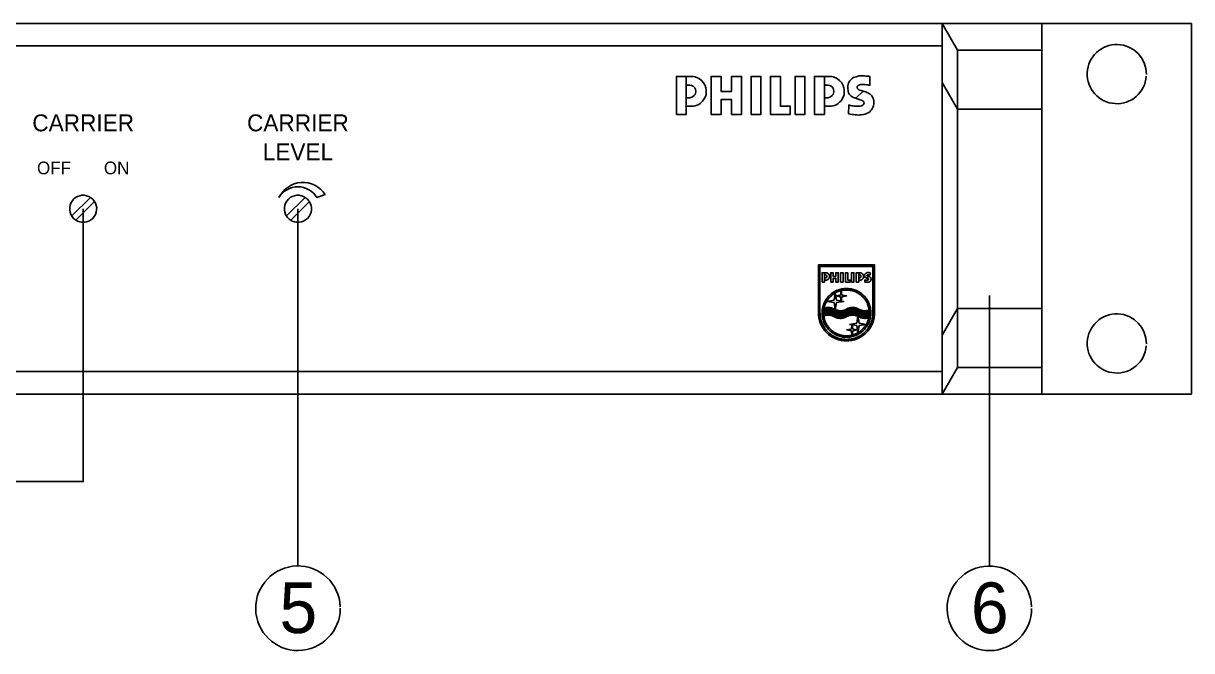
# Model space of a CAD drawing. Extents: x 74 to 556, y 39 to 211.
# Drawn here: x 418.3 to 556.5, y 137 to 211.2 of the extents above; entities that cross this region are included whole.
import ezdxf
from ezdxf.enums import TextEntityAlignment as Align

# ---------------------------------------------------------------- set-up
doc = ezdxf.new("R2010")
doc.units = 0
for name, color, linetype in [('KOMPONENT', 10, 'CONTINUOUS'), ('SERVICE-2', 3, 'CONTINUOUS'), ('TEKST', 7, 'CONTINUOUS')]:
    doc.layers.add(name, color=color, linetype=linetype)

msp = doc.modelspace()

# ---------------------------------------------------------------- linework, layer by layer
at = {"layer": 'KOMPONENT', "color": 0}
for p, q in [((556.5, 211.175), (527, 211.175)), ((527, 211.175), (527, 167.325)), ((538.8, 211.175), (527, 211.175)), ((527, 211.175), (527, 167.325)), ((538.8, 167.325), (538.8, 211.175)), ((556.5, 167.325), (556.5, 211.175)), ((527, 208.5), (103, 208.5)), ((527, 170), (527, 208.5)), ((538.8, 208), (528.8, 208)), ((528.8, 208), (528.8, 170.5)), ((538.8, 170.5), (538.8, 208)), ((528.8, 201.025), (528.8, 177.475)), ((538.8, 177.475), (538.8, 201.025)), ((103, 170), (527, 170)), ((528.8, 170.5), (538.8, 170.5)), ((527, 167.325), (556.5, 167.325)), ((527, 167.325), (538.8, 167.325))]:
    msp.add_line(p, q, dxfattribs=at)
for points in [[(103, 211.175), (527, 211.175)], [(527, 211.175), (528.8, 208)], [(527, 204.2), (528.8, 201.025)], [(528.8, 201.025), (538.8000000000001, 201.025)], [(424.0451440303738, 188.398903471057), (426.2570596783553, 190.6010916725792)], [(424.5429403216367, 187.8989083274127), (426.7548559696249, 190.1010965289416)], [(449.4451440303738, 188.398903471057), (451.6570596783553, 190.6010916725792)], [(449.9429403216367, 187.8989083274127), (452.1548559696249, 190.1010965289416)], [(527, 174.3), (528.8, 177.475)], [(528.8, 177.475), (538.8000000000001, 177.475)], [(527, 167.325), (528.8, 170.5)], [(103, 167.325), (527, 167.325)]]:
    msp.add_lwpolyline(points, dxfattribs=at)
msp.add_lwpolyline([(528.8, 177.4749999999999), (538.8, 177.4749999999999), (538.8, 201.0249999999999), (528.8, 201.0249999999999)], close=True, dxfattribs=at)
for centre, radius, start, end in [((547.6500000000001, 205.175), 3.5, 359.4537905993547, 355.7023779684257), ((425.4, 189.25), 1.6, 55.18206740316547, 214.8179325968357), ((450.8, 189.25), 1.6, 55.18206740316547, 214.8179325968357), ((425.4, 189.25), 1.6, 235.1820674031842, 34.81793259681504), ((425.4, 189.25), 1.6, 34.81793259682075, 55.18206740315848), ((450.8, 189.25), 1.6, 235.1820674031842, 34.81793259681504), ((450.8, 189.25), 1.6, 34.81793259682075, 55.18206740315848), ((425.4, 189.25), 1.6, 214.8179325968422, 235.1820674031782), ((450.8, 189.25), 1.6, 214.8179325968422, 235.1820674031782), ((547.6500000000001, 173.325), 3.5, 359.0416882213524, 355.343902196538)]:
    msp.add_arc(centre, radius, start, end, dxfattribs=at)
at = {"layer": 'SERVICE-2', "color": 0}
for points in [[(400.0000000000001, 189.25), (400.0000000000001, 157), (425.4000000000001, 157), (425.4, 189.25)], [(450.8, 189.25), (450.8000000000001, 147.0135382099573)], [(532.5800056829509, 178.9999999999999), (532.5800056829509, 147.0000000000033)]]:
    msp.add_lwpolyline(points, dxfattribs=at)
for centre in [(450.8, 142.0135382099593), (532.5800056829509, 142)]:
    msp.add_arc(centre, 5, 2.063998802032548, 0, dxfattribs=at)
at = {"layer": 'TEKST', "color": 0, "linetype": 'CONTINUOUS'}
for p, q in [((497.332453830181, 201.3645593307934), (496.7250802489588, 201.3645593307934)), ((513.234868509624, 180.8119388552252), (513.0848545522144, 180.8119388552252))]:
    msp.add_line(p, q, dxfattribs=at)
for points in [[(495.5553137064358, 200.3999548943645), (496.7250802489588, 200.3999548943645), (496.7250802489588, 203.8824824896356), (496.7254408150505, 204.8997295754313), (495.5553137064358, 204.9), (495.5553137064358, 200.3999548943645)], [(496.7254408150505, 203.8814007913609), (497.156317294457, 203.8809500837464), (497.3635526555776, 203.8389441340805), (497.5277003687572, 203.7527688381992), (497.6342476488114, 203.6650611364287), (497.7303385122103, 203.5396742780909), (497.8078602218944, 203.3752561403425), (497.8452689538933, 203.0739130293265), (497.7693697916211, 202.7764460037947), (497.6459660467868, 202.6297857460553), (497.4508997912563, 202.4770860062823), (497.2668308015182, 202.3991135889838), (497.1391904051081, 202.3834289640012), (496.7250802489588, 202.3828881148638), (496.7250802489588, 201.3645593307934), (497.3733780815724, 201.3661818782054), (497.5759260835026, 201.3844806073517), (497.7693697916211, 201.4228808961022), (498.0289773775399, 201.5084252013233), (498.2134069333695, 201.5980258750744), (498.3786363448239, 201.7127760337114), (498.5330487735318, 201.84879959175), (498.6584356318696, 201.9737357424734), (498.7845436223906, 202.1190438773695), (498.890730336353, 202.3219524453913), (498.9874521904122, 202.524951154936), (499.0642527679132, 202.7764460037947), (499.0839036199029, 202.9985547161918), (499.0839036199029, 203.2981851382729), (499.0454131896296, 203.5592349885577), (498.9520265719171, 203.8354286146878), (498.7845436223906, 204.1288392716896), (498.5330487735318, 204.429010542908), (498.2959765683352, 204.6192091562026), (498.0681889399963, 204.7405396460104), (497.7792853591388, 204.8446531049466), (497.5759260835026, 204.8732279677021), (497.332453830181, 204.9), (496.7254408150505, 204.8997295754313), (496.7254408150505, 203.8814007913609)], [(499.667840405174, 200.3999548943645), (500.8375168061743, 200.3999548943645), (500.8375168061743, 202.1643850633823), (502.0975150131085, 202.1643850633823), (502.0975150131085, 200.3999548943645), (503.2670111310628, 200.3999548943645), (503.2670111310628, 204.9), (502.0975150131085, 204.9), (502.0975150131085, 203.1362909631653), (500.8375168061743, 203.1362909631653), (500.8375168061743, 204.9), (499.667840405174, 204.9), (499.667840405174, 200.3999548943645)], [(504.3927886104163, 200.3999548943645), (504.3927886104163, 204.9), (505.5617438792332, 204.9), (505.5617438792332, 200.3999548943645), (504.3927886104163, 200.3999548943645)], [(506.6869805094494, 200.3999548943645), (509.0266037360183, 200.3999548943645), (509.0266037360183, 201.3725819263305), (507.8572879011097, 201.3725819263305), (507.8572879011097, 204.9), (506.6869805094494, 204.9), (506.6869805094494, 200.3999548943645)], [(509.5932333488948, 200.3999548943645), (509.5932333488948, 204.9), (510.7635407405551, 204.9), (510.7635407405551, 200.3999548943645), (509.5932333488948, 200.3999548943645)], [(511.8887773707711, 200.3999548943645), (513.058634054817, 200.3999548943645), (513.058634054817, 203.8824824896356), (513.0589946209086, 204.8997295754313), (511.8887773707711, 204.9), (511.8887773707711, 200.3999548943645)], [(513.0589946209086, 203.8814007913609), (513.4897809587925, 203.8809500837464), (513.6971966029586, 203.8389441340805), (513.8612541746155, 203.7527688381992), (513.9677113131467, 203.6650611364287), (514.0638923180686, 203.5396742780909), (514.1415041692755, 203.3752561403425), (514.1787326182285, 203.0739130293265), (514.1029235974793, 202.7764460037947), (513.9794297111223, 202.6297857460553), (513.7845437386374, 202.4770860062823), (513.6003846073764, 202.3991135889838), (513.4726540694436, 202.3834289640012), (513.058634054817, 202.3828881148638), (513.058634054817, 201.3645593307934), (513.7068417459077, 201.3661818782054), (513.9095700308837, 201.3844806073517), (514.1029235974793, 201.4228808961022), (514.3624410418751, 201.5084252013233), (514.5469607392278, 201.5980258750744), (514.7121901506821, 201.7127760337114), (514.8665124378672, 201.84879959175), (514.9918992962048, 201.9737357424734), (515.1180974282488, 202.1190438773695), (515.2242841422112, 202.3219524453913), (515.3210059962706, 202.524951154936), (515.3978967152943, 202.7764460037947), (515.4173672842383, 202.9985547161918), (515.4173672842383, 203.2981851382729), (515.3789669954878, 203.5592349885577), (515.2854902362525, 203.8354286146878), (515.1180974282488, 204.1288392716896), (514.8665124378672, 204.429010542908), (514.6295303741935, 204.6192091562026), (514.4015624628088, 204.7405396460104), (514.1126588819513, 204.8446531049466), (513.9095700308837, 204.8732279677021), (513.6659174945163, 204.9), (513.0589946209086, 204.8997295754313), (513.0589946209086, 203.8814007913609)], [(517.6320543600838, 203.1536882770827), (517.5283916087621, 203.1856885177081), (517.3771341333552, 203.2411255542845), (517.2101018914432, 203.2884498538009), (517.0906643736159, 203.360292647543), (517.0040383701202, 203.4242931287937), (516.947609776792, 203.5110994153353), (516.9246236884554, 203.6306270746853), (516.947609776792, 203.72626723047), (517.0674078607108, 203.8140650737633), (517.2020792959061, 203.8933896139051), (517.35324662979, 203.9327814594073), (517.4883687725996, 203.9567591044956), (517.6875815381829, 203.9567591044956), (517.8464109015124, 203.941164621036), (518.0291277684072, 203.9248490053931), (518.1966107179339, 203.9014122094421), (518.3320934268352, 203.8770739982623), (518.4505393879106, 203.8618400808941), (518.4433280660795, 204.8798984403959), (518.3085664893613, 204.9188395782836), (518.1411736813576, 204.9277635890497), (517.9576455407566, 204.9504792528175), (517.8149515100243, 204.9591328390148), (517.6399868140979, 204.9667948684603), (517.4490670686203, 204.9591328390148), (517.2895165731078, 204.9591328390148), (517.1305069267327, 204.9591328390148), (516.9557225138519, 204.9109071242696), (516.8131186246425, 204.8710645711529), (516.6779063403098, 204.8236501301135), (516.5103332492604, 204.7601003564772), (516.3835041265563, 204.6807758163354), (516.264246891775, 204.5852258020737), (516.1683363114216, 204.4735404552149), (516.0649439846686, 204.3703284115076), (515.9855293030039, 204.2592740553091), (515.9298218418589, 204.123701204885), (515.874024239191, 203.941164621036), (515.8499564525798, 203.7817944085692), (515.8265196566288, 203.6070099956886), (515.8348126767345, 203.4399777537763), (515.8591508879143, 203.2729455118641), (515.8822271177738, 203.113845723966), (515.9142273583991, 202.9704305610505), (515.9777771320355, 202.843240872255), (516.0489889351174, 202.7476908579933), (516.1367867784106, 202.6528619759147), (516.2244043386581, 202.5572218201301), (516.3436615734396, 202.4854691679109), (516.4943781997091, 202.4139869402603), (516.6302214747019, 202.3661217916066), (516.7021544099669, 202.3499864590096), (516.7886902719398, 202.3180763599071), (517.6320543600838, 203.1536882770827)], [(515.9298218418589, 200.4651272154128), (516.1049668208311, 200.4409692872787), (516.336089685517, 200.4096901788364), (516.5103332492604, 200.385802675271), (516.7021544099669, 200.3698476257198), (516.9004657603213, 200.3456896975857), (517.0906643736159, 200.3380276681401), (517.2656290695423, 200.3542531422601), (517.4647516936029, 200.3617348886598), (517.6793786596002, 200.385802675271), (517.8785012836607, 200.4260057944792), (518.0619392827385, 200.5050599100524), (518.2444758665877, 200.5927676118228), (518.3875304634116, 200.687957059993), (518.5147201522071, 200.8150566072656), (518.6261350744971, 200.9347645496615), (518.7296175427732, 201.0860220250682), (518.7930771748865, 201.2212343094009), (518.8649199686286, 201.4117934887869), (518.9046723802225, 201.6426459289042), (518.9124245511907, 201.8251825127532), (518.9046723802225, 202.0324178738737), (518.8649199686286, 202.2230671947827), (518.8090322244378, 202.3586400452069), (518.7535951878614, 202.4854691679109), (518.665977627614, 202.620320886152), (518.5703374718292, 202.7159610419366), (518.4593732571536, 202.8116011977212), (518.3396653147579, 202.8754213959262), (518.2124756259623, 202.954745936068), (518.0852859371668, 203.010453397213), (517.9502539358799, 203.0660707168352), (517.8149515100243, 203.1062738360434), (517.7194014957626, 203.1217781779802), (517.6320543600838, 203.1536882770827), (516.7886902719398, 202.3180763599071), (516.947609776792, 202.2629998894223), (517.0828220611247, 202.2072022867543), (517.2579670400969, 202.1513145425635), (517.4565488150199, 202.0878549104501), (517.5924822315358, 202.0324178738737), (517.6875815381829, 201.9444397475346), (517.7349058376994, 201.8570926118558), (517.7513115948651, 201.7693849100853), (517.7349058376994, 201.6501276753039), (517.6793786596002, 201.5788257306992), (517.5924822315358, 201.50707307848), (517.4414050391748, 201.4351401432151), (517.2815841190936, 201.4033201856355), (517.1470929669441, 201.3801538142531), (516.9635648263433, 201.3801538142531), (516.7886902719398, 201.3885369758818), (516.6378835041473, 201.3885369758818), (516.4787837162493, 201.4117934887869), (516.3117514743371, 201.4277485383382), (516.1443586663332, 201.4675910914549), (516.0333944516577, 201.491749019589), (515.9382951450104, 201.50707307848), (515.9298218418589, 200.4651272154128)], [(512.3610103555727, 176.9369959887718), (512.3610103555727, 182.6141650082336), (518.9967112783156, 182.6141650082336), (518.9967112783156, 176.9369959887718), (518.8122370741264, 176.9369959887718), (518.8122370741264, 182.4297803111789), (512.545305545493, 182.4297803111789), (512.545305545493, 176.9369959887718), (512.3610103555727, 176.9369959887718)], [(512.7959255220721, 180.5736708632059), (513.0848545522144, 180.5736708632059), (513.0848545522144, 181.4338344256797), (513.0849440593488, 181.6850809522005), (512.7959255220721, 181.685170459335), (512.7959255220721, 180.5736708632059)], [(513.0849440593488, 181.4335659042763), (513.1913680422606, 181.4334763971417), (513.2425661231903, 181.4230935695406), (513.2831128551154, 181.4017908715315), (513.3094279526563, 181.3801301449842), (513.3331473432968, 181.3491606764498), (513.3523018700781, 181.3085244373902), (513.361521104931, 181.2341440086268), (513.342814113822, 181.1606586512084), (513.31229218096, 181.1244082617389), (513.2641373426029, 181.0867257581174), (513.2186677182808, 181.0674817242016), (513.1871612069394, 181.0635434102839), (513.0848545522144, 181.0634539031494), (513.0848545522144, 180.8119388552252), (513.2449828158217, 180.8122968837632), (513.2950173040028, 180.8168617476223), (513.342814113822, 180.8263495038785), (513.4069012221187, 180.8474731876188), (513.4524603535754, 180.8695814498384), (513.493275606904, 180.8979552114726), (513.5314056461979, 180.9315203869073), (513.5623751147323, 180.9624003483073), (513.5935235975358, 180.9982927092388), (513.619749187942, 181.0484167045546), (513.6436475928516, 181.0985406998704), (513.6626231053641, 181.1606586512084), (513.6674564906266, 181.2155265246523), (513.6674564906266, 181.2895489248777), (513.6579687343703, 181.3539940617124), (513.6348758936713, 181.4221984981957), (513.5935235975358, 181.4946992771347), (513.5314056461979, 181.5688111844945), (513.4728679802397, 181.6158024301032), (513.4165679926439, 181.6457873201582), (513.3452308064534, 181.6714758677576), (513.2950173040028, 181.6785469313826), (513.234868509624, 181.685170459335), (513.0849440593488, 181.6850809522005), (513.0849440593488, 181.4335659042763)], [(513.8116524842942, 180.5736708632059), (514.1005815144363, 180.5736708632059), (514.1005815144363, 181.0094811010503), (514.411797821067, 181.0094811010503), (514.411797821067, 180.5736708632059), (514.7006373440747, 180.5736708632059), (514.7006373440747, 181.685170459335), (514.411797821067, 181.685170459335), (514.411797821067, 181.2495392357595), (514.1005815144363, 181.2495392357595), (514.1005815144363, 181.685170459335), (513.8116524842942, 181.685170459335), (513.8116524842942, 180.5736708632059)], [(514.9786465038087, 180.5736708632059), (514.9786465038087, 181.685170459335), (515.2673965196818, 181.685170459335), (515.2673965196818, 180.5736708632059), (514.9786465038087, 180.5736708632059)], [(515.5453161722812, 180.5736708632059), (516.1231742325655, 180.5736708632059), (516.1231742325655, 180.813908012184), (515.8343347095579, 180.813908012184), (515.8343347095579, 181.685170459335), (515.5453161722812, 181.685170459335), (515.5453161722812, 180.5736708632059)], [(516.2631633909118, 180.5736708632059), (516.2631633909118, 181.685170459335), (516.5521819281885, 181.685170459335), (516.5521819281885, 180.5736708632059), (516.2631633909118, 180.5736708632059)], [(516.8301015807879, 180.5736708632059), (517.1190306109299, 180.5736708632059), (517.1190306109299, 181.4338344256797), (517.1191201180645, 181.6850809522005), (516.8301015807879, 181.685170459335), (516.8301015807879, 180.5736708632059)], [(517.1191201180645, 181.4335659042763), (517.2255441009761, 181.4334763971417), (517.2767421819059, 181.4230935695406), (517.3172889138311, 181.4017908715315), (517.343604011372, 181.3801301449842), (517.3673234020125, 181.3491606764498), (517.3864779287937, 181.3085244373902), (517.3956971636467, 181.2341440086268), (517.3769901725377, 181.1606586512084), (517.3464682396757, 181.1244082617389), (517.2983134013186, 181.0867257581174), (517.2528437769965, 181.0674817242016), (517.2213372656552, 181.0635434102839), (517.1190306109299, 181.0634539031494), (517.1190306109299, 180.8119388552252), (517.2791588745372, 180.8122968837632), (517.3291933627187, 180.8168617476223), (517.3769901725377, 180.8263495038785), (517.4410772808344, 180.8474731876188), (517.4866364122911, 180.8695814498384), (517.5274516656198, 180.8979552114726), (517.5655817049136, 180.9315203869073), (517.596551173448, 180.9624003483073), (517.6276996562515, 180.9982927092388), (517.6539252466578, 181.0484167045546), (517.6778236515673, 181.0985406998704), (517.6967991640797, 181.1606586512084), (517.7016325493423, 181.2155265246523), (517.7016325493423, 181.2895489248777), (517.6921447930861, 181.3539940617124), (517.669051952387, 181.4221984981957), (517.6276996562515, 181.4946992771347), (517.5655817049136, 181.5688111844945), (517.5070440389554, 181.6158024301032), (517.4507440513595, 181.6457873201582), (517.3794068651689, 181.6714758677576), (517.3291933627187, 181.6785469313826), (517.2690445683397, 181.685170459335), (517.1191201180645, 181.6850809522005), (517.1191201180645, 181.4335659042763)], [(518.2709874318497, 181.2538355782151), (518.2453883913847, 181.2617122060504), (518.2080639163014, 181.2754067976278), (518.1668011273002, 181.2871322322464), (518.1372637729178, 181.3048546448759), (518.115871567774, 181.3206974076811), (518.1019979619277, 181.3420896128248), (518.0962695053202, 181.3716269672074), (518.1019979619277, 181.3952568507134), (518.1315353163102, 181.4169175772606), (518.1648319703415, 181.4365196397145), (518.2021564454249, 181.4462759173742), (518.2355426065906, 181.4521833882507), (518.284682023427, 181.4521833882507), (518.3239756554693, 181.4483345814675), (518.3690872512536, 181.4443067604154), (518.4104395473892, 181.4384887966733), (518.4439152156895, 181.4324918186624), (518.4731840486684, 181.4287325190137), (518.4713939059786, 181.6801580598033), (518.4380972519474, 181.6898248303285), (518.3967449558118, 181.6919730015564), (518.3514543457586, 181.6976119510294), (518.3161885347686, 181.6997601222572), (518.2729565888085, 181.7016397720816), (518.225786328931, 181.6997601222572), (518.1864031897542, 181.6997601222572), (518.1471095577119, 181.6997601222572), (518.1039671188865, 181.6878556733697), (518.0687013078964, 181.6780098885755), (518.0353151467307, 181.666284453957), (517.9939628505952, 181.6506207054208), (517.9626353535227, 181.6310186429669), (517.9331875062746, 181.6073887594609), (517.9094681156341, 181.5798205620372), (517.8839585823038, 181.5543110287068), (517.8643565198498, 181.526921845552), (517.8505724211379, 181.4934461772518), (517.8367883224262, 181.4483345814675), (517.8308808515496, 181.4089514422908), (517.8250628878077, 181.3658090034654), (517.827121551901, 181.3245462144643), (517.8331185299119, 181.2832834254632), (517.8388469865195, 181.243989793421), (517.8467236143548, 181.2085449681618), (517.862387362891, 181.177127963955), (517.880020268386, 181.1535875875834), (517.9016809949333, 181.1301367183464), (517.9233417214805, 181.1065068348404), (517.9527895687286, 181.0887844222108), (517.9900245366773, 181.0711515167158), (518.0235897121122, 181.0593365749627), (518.0413121247418, 181.0553087539106), (518.0627043298855, 181.0474321260752), (518.2709874318497, 181.2538355782151)], [(517.8505724211379, 180.5897821474146), (517.893804367098, 180.5837851694035), (517.9509099189042, 180.5760875558372), (517.9939628505952, 180.5701800849607), (518.0413121247418, 180.566241771043), (518.0902725273093, 180.5603343001665), (518.1372637729178, 180.5583651432077), (518.1804957188776, 180.5623929642598), (518.2297246428486, 180.5642726140842), (518.2827128664683, 180.5701800849607), (518.3318522833047, 180.5801153768894), (518.3771428933578, 180.5996279322088), (518.4222544891422, 180.621288658756), (518.4576098072667, 180.6448290351275), (518.4890268114737, 180.6762460393344), (518.5165055017628, 180.705783393717), (518.5421045422277, 180.7431078688004), (518.557768290764, 180.7764940299662), (518.5754907033936, 180.8235747827092), (518.5853364881877, 180.880590827381), (518.5872161380121, 180.9257024231653), (518.5853364881877, 180.976900504095), (518.5754907033936, 181.0239812568381), (518.5617066046816, 181.0574569251384), (518.5480120131042, 181.0887844222108), (518.5263512865571, 181.122081076242), (518.502721403051, 181.1457109597481), (518.4753322198962, 181.1693408432541), (518.4457948655138, 181.1850940989248), (518.4143778613068, 181.2046961613787), (518.3829608571, 181.2184802600905), (518.3495746959343, 181.2321748516679), (518.3161885347686, 181.2421101435966), (518.2925586512624, 181.2459589503798), (518.2709874318497, 181.2538355782151), (518.0627043298855, 181.0474321260752), (518.1019979619277, 181.0338270416323), (518.1353841230933, 181.0200429429204), (518.1786160690533, 181.0062588442086), (518.2276659787553, 180.9905950956724), (518.26123115419, 180.976900504095), (518.284682023427, 180.9551502704134), (518.2964074580457, 180.9335790510006), (518.3004352790979, 180.9119183244535), (518.2964074580457, 180.8824704772053), (518.2827128664683, 180.8648375717104), (518.26123115419, 180.8471151590807), (518.2239066791064, 180.8293927464512), (518.1844340327955, 180.8215161186159), (518.1512268858986, 180.8157876620084), (518.1059362758454, 180.8157876620084), (518.0627043298855, 180.8178463261017), (518.0254693619365, 180.8178463261017), (517.9861757298943, 180.8235747827092), (517.9449129408933, 180.8275130966269), (517.9035606447576, 180.8373588814211), (517.8761714616028, 180.8433558594321), (517.8526310852312, 180.8471151590807), (517.8505724211379, 180.5897821474146)], [(512.7932403080375, 176.9369959887718), (512.7927032652306, 177.0042158467757), (512.7972681290896, 177.0869204390469), (512.8029070785626, 177.1697145384525), (512.8095306065151, 177.2462431384438), (512.8177652628884, 177.315879689079), (512.8293116832381, 177.3935718818186), (512.8386204252251, 177.4666097035645), (512.8541946666269, 177.5347246329134), (512.8752288432327, 177.617876760857), (512.8921456916518, 177.6882293685681), (512.9164021250992, 177.7659215613077), (512.9436122939851, 177.8511323533447), (512.9735076769056, 177.9435037161411), (513.0068938380713, 178.0212854160151), (513.0478881056689, 178.1221599565883), (513.093894772798, 178.216052940671), (513.1269229054258, 178.2863160412477), (513.1843864857701, 178.3878171317623), (513.2391648520795, 178.4798304660207), (513.3055791458733, 178.5842852919735), (513.374410132298, 178.6759405976939), (513.4659759308838, 178.7904202227099), (513.5664924429191, 178.9003349838669), (513.6629811339021, 179.0009410030365), (513.7727168807899, 179.097340186885), (513.8779772709534, 179.1933813421956), (514.0155497366683, 179.2985522252244), (514.2215951602702, 179.4268159489523), (514.4277300910067, 179.5370887386472), (514.5881268760174, 179.6099475461242), (514.7443168257071, 179.6663370408544), (514.8536945440569, 179.7014238375756), (515.0012023017007, 179.7411650052903), (515.1147868553719, 179.7660479886792), (515.2601464417878, 179.7897673793198), (515.4217963266815, 179.8111595844635), (515.5889061467792, 179.8189467051644), (515.6780552527339, 179.8218109334681), (515.6780552527339, 179.6415435646001), (515.5724368340325, 179.6376052506824), (515.4675344724071, 179.6332194010922), (515.3313046137096, 179.6192562881114), (515.1996396188708, 179.599743732792), (515.0679746240321, 179.5717279996958), (514.9497356993675, 179.5416536025063), (514.817175633184, 179.5002117992362), (514.702516993899, 179.4594860530421), (514.5945713897008, 179.4149115000648), (514.5010364341562, 179.3719480755084), (514.407232957208, 179.3237932371513), (514.2972286889164, 179.2631969070999), (514.1988603481091, 179.1977671917858), (514.0968222147876, 179.1326955050096), (513.997111266963, 179.055898383615), (513.9192400599543, 178.9918112753183), (513.8506775949329, 178.9278136741561), (513.7771922375146, 178.8589826877313), (513.7040649086341, 178.7904202227099), (513.6490180209212, 178.7215892362852), (513.5941501474772, 178.6621564989821), (513.5369550885364, 178.5909983270605), (513.4843248934546, 178.5155438126832), (513.4245341276137, 178.4353454201778), (513.3662649830591, 178.3414524360951), (513.3229435299645, 178.2653713717764), (513.2503532438911, 178.1307526414996), (513.209269469159, 178.0484955849008), (513.1762413365313, 177.9655224712262), (513.1351575617991, 177.8609781381389), (513.0950583655465, 177.7463194988539), (513.0641784041466, 177.629512688341), (513.0411750705819, 177.5426012607487), (513.0204989225142, 177.4388624918718), (512.9987486888325, 177.3110463038164), (512.9860386757344, 177.1898536437134), (512.9758348624023, 177.0869204390469), (512.9735076769056, 177.013524588763), (512.9734181697711, 176.9369959887718), (512.7932403080375, 176.9369959887718)], [(518.5627806902955, 176.9369959887718), (518.563228225968, 177.0042158467757), (518.5588423763779, 177.0869204390469), (518.5531139197703, 177.1697145384525), (518.5462218704145, 177.2462431384438), (518.5380767211757, 177.315879689079), (518.5266198079605, 177.3935718818186), (518.5174005731078, 177.4666097035645), (518.5016473174371, 177.5347246329134), (518.4807026479659, 177.617876760857), (518.4637857995467, 177.6882293685681), (518.4396188732337, 177.7659215613077), (518.4123191972135, 177.8511323533447), (518.3824238142929, 177.9435037161411), (518.3491271602618, 178.0212854160151), (518.3080433855296, 178.1221599565883), (518.262126225535, 178.216052940671), (518.2290085857726, 178.2863160412477), (518.1715450054285, 178.3878171317623), (518.1167666391189, 178.4798304660207), (518.0504418524599, 178.5842852919735), (517.9817003731697, 178.6759405976939), (517.8900450674491, 178.7904202227099), (517.7895285554141, 178.9003349838669), (517.6931293715654, 179.0009410030365), (517.5833041175431, 179.097340186885), (517.4779542202454, 179.1933813421956), (517.3403817545302, 179.2985522252244), (517.1342468237938, 179.4268159489523), (516.9282909073263, 179.5370887386472), (516.7678941223155, 179.6099475461242), (516.6116146654915, 179.6663370408544), (516.502326454276, 179.7014238375756), (516.3547291894977, 179.7411650052903), (516.2409656215577, 179.7660479886792), (516.0959640636796, 179.7897673793198), (515.9342246716515, 179.8111595844635), (515.7672043586883, 179.8189467051644), (515.6780552527339, 179.8218109334681), (515.6780552527339, 179.6415435646001), (515.7835841643005, 179.6376052506824), (515.8884865259258, 179.6332194010922), (516.024805891758, 179.6192562881114), (516.1563813794621, 179.599743732792), (516.2881358814352, 179.5717279996958), (516.4061062846965, 179.5416536025063), (516.5389348722836, 179.5002117992362), (516.6535040044339, 179.4594860530421), (516.7613601014975, 179.4149115000648), (516.8550740713114, 179.3719480755084), (516.9488775482596, 179.3237932371513), (517.0589713236855, 179.2631969070999), (517.1571606502239, 179.1977671917858), (517.2592882906799, 179.1326955050096), (517.3588202242357, 179.055898383615), (517.4366914312443, 178.9918112753183), (517.5052538962655, 178.9278136741561), (517.5786497465494, 178.8589826877313), (517.6517770754299, 178.7904202227099), (517.7068239631428, 178.7215892362852), (517.7617813437214, 178.6621564989821), (517.818976402662, 178.5909983270605), (517.8716961048783, 178.5155438126832), (517.9314868707193, 178.4353454201778), (517.989577001005, 178.3414524360951), (518.0332564826374, 178.2653713717764), (518.1054887401729, 178.1307526414996), (518.1468410363084, 178.0484955849008), (518.1796901546672, 177.9655224712262), (518.2209529436684, 177.8609781381389), (518.2608731256521, 177.7463194988539), (518.2920216084553, 177.629512688341), (518.3148459277511, 177.5426012607487), (518.3355220758187, 177.4388624918718), (518.3571828023662, 177.3110463038164), (518.369892815464, 177.1898536437134), (518.3801861359307, 177.0869204390469), (518.3824238142929, 177.013524588763), (518.382602828562, 176.9369959887718), (518.5627806902955, 176.9369959887718)], [(513.3416505210736, 178.2987575329422), (514.20664746881, 178.4478764190069), (514.3513805052846, 179.3085770242876), (514.495755513221, 178.4478764190069), (515.3611104894956, 178.2987575329422), (514.495755513221, 178.1543825250056), (514.3513805052846, 177.2890275487312), (514.20664746881, 178.1543825250056), (513.3416505210736, 178.2987575329422)], [(514.4014149934659, 178.9441934797682), (514.957254298665, 179.0399661136753), (515.0504312256717, 179.5932097119741), (515.1431606170061, 179.0399661136753), (515.7000740078189, 178.9441934797682), (515.1431606170061, 178.8513745812995), (515.0504312256717, 178.2949982332935), (514.957254298665, 178.8513745812995), (514.4014149934659, 178.9441934797682)], [(512.3610103555727, 176.9369959887718), (512.3604733127659, 176.8590352746287), (512.3657542337008, 176.7648737691426), (512.3721987473843, 176.6694591637734), (512.3802543894886, 176.5812946362983), (512.3893841172069, 176.5008277223894), (512.4026311731118, 176.4120366449728), (512.4164152718238, 176.3276314171462), (512.4316314846874, 176.2494021815997), (512.4552613681934, 176.1538980690962), (512.4749529377818, 176.0729836195148), (512.5008204996502, 175.9831184564842), (512.532058489588, 175.8852871584839), (512.568577400461, 175.7792212041101), (512.6067074397549, 175.6897140696176), (512.6540567139014, 175.5738023304496), (512.706865923252, 175.4659462333861), (512.744995962546, 175.3849422766702), (512.8108732135325, 175.2683144804264), (512.8741547576187, 175.1624275403216), (512.9505938504756, 175.0485744652471), (513.0294496359634, 174.9370485756693), (513.1347995332612, 174.8054730879652), (513.2506217652947, 174.6790890140616), (513.361163076393, 174.5630877677592), (513.4811921437474, 174.4515618781815), (513.6089188246684, 174.341915638428), (513.7675254669894, 174.2256458707222), (514.0040033163189, 174.0732152206813), (514.2409287013206, 173.9469206539123), (514.4252238912409, 173.8626049332202), (514.60531224584, 173.7978912749821), (514.730711741264, 173.7575235573259), (514.9007752968, 173.7118749187347), (515.0309186703523, 173.683590664235), (515.198386518988, 173.6560224668113), (515.3839348087911, 173.6314975119604), (515.5761066265466, 173.6222782771076), (515.6787713098097, 173.6191455274003), (515.6787713098097, 173.8034407173206), (515.5530137858477, 173.8063049456244), (515.4294044331134, 173.8134655163838), (515.2673965196818, 173.8303823648029), (515.1223054546692, 173.8520430913501), (514.9724705115286, 173.8835496026914), (514.8360616385619, 173.9177413280676), (514.6761123892236, 173.9671492663076), (514.5450739443265, 174.0160201617405), (514.4194059274989, 174.0681133140152), (514.3116393375699, 174.1166261809102), (514.1985918267058, 174.1739107469854), (514.0808004377134, 174.2427417334103), (513.9561169993653, 174.3198968833429), (513.850319566395, 174.3944563263752), (513.7343183200926, 174.4798461326811), (513.6428420286411, 174.5547636042515), (513.5584368008147, 174.6302181186287), (513.4776118583677, 174.7073732685613), (513.3932066305413, 174.7936581462122), (513.3213324015437, 174.8726929459691), (513.263958328334, 174.9403603396455), (513.1993341772304, 175.0202902107474), (513.1336359405127, 175.1082757239537), (513.0698173536196, 175.2003785653465), (512.9999122815809, 175.3099352979655), (512.9496987791306, 175.3950565828679), (512.8715590507184, 175.5437279332601), (512.8221511124785, 175.6479142378095), (512.779187687922, 175.7492363140551), (512.7332705279274, 175.864790024685), (512.6893225248916, 175.9959179767167), (512.6490443143698, 176.1363546707356), (512.6237137953085, 176.2397354110745), (512.5994573618609, 176.3582428571427), (512.5743953642032, 176.5036024435587), (512.5591791513393, 176.6440391375776), (512.5502284378902, 176.7617410194354), (512.5456635740309, 176.8516061824659), (512.545305545493, 176.9369959887718), (512.3610103555727, 176.9369959887718)], [(512.7932403080375, 176.9369959887718), (512.7927032652306, 176.8696866236334), (512.7972681290896, 176.7870715384967), (512.8029070785626, 176.7041879319566), (512.8095306065151, 176.6276593319655), (512.8177652628884, 176.5580227813302), (512.8293116832381, 176.4803305885906), (512.8386204252251, 176.4073822739791), (512.8541946666269, 176.3391778374958), (512.8752288432327, 176.2560257095521), (512.8921456916518, 176.185673101841), (512.9164021250992, 176.1078914019669), (512.9436122939851, 176.0225911027955), (512.9735076769056, 175.9305777685371), (513.0068938380713, 175.852617054394), (513.0478881056689, 175.7518320209553), (513.093894772798, 175.6577600226037), (513.1269229054258, 175.587496922027), (513.1843864857701, 175.4862643529159), (513.2391648520795, 175.393982497254), (513.3055791458733, 175.2895276713012), (513.374410132298, 175.1979618727152), (513.4659759308838, 175.0835717548337), (513.5664924429191, 174.9735674865423), (513.6629811339021, 174.8728719602381), (513.7727168807899, 174.7766517906586), (513.8779772709534, 174.6805211282135), (514.0155497366683, 174.5752607380503), (514.2215951602702, 174.4469970143223), (514.4277300910067, 174.3369032388964), (514.5881268760174, 174.263775910016), (514.7443168257071, 174.2074759224202), (514.8536945440569, 174.172568139968), (515.0012023017007, 174.1326479579844), (515.1147868553719, 174.1079439888644), (515.2601464417878, 174.0840455839549), (515.4217963266815, 174.0628323930802), (515.5889061467792, 174.0547767509758), (515.6780552527339, 174.052091536941), (515.6780552527339, 174.2323589058091), (515.5724368340325, 174.2362077125923), (515.4675344724071, 174.2406830693169), (515.3313046137096, 174.2546461822978), (515.1996396188708, 174.2742482447517), (515.0679746240321, 174.3021744707134), (514.9497356993675, 174.3322488679028), (514.817175633184, 174.373690671173), (514.702516993899, 174.4143269102326), (514.5945713897008, 174.4589909703444), (514.5010364341562, 174.5019543949008), (514.407232957208, 174.5501092332578), (514.2972286889164, 174.6107055633093), (514.1988603481091, 174.6759562643545), (514.0968222147876, 174.741117458265), (513.997111266963, 174.8179145796597), (513.9192400599543, 174.8820911950909), (513.8506775949329, 174.9461783033875), (513.7771922375146, 175.0149197826779), (513.7040649086341, 175.0835717548337), (513.6490180209212, 175.152313234124), (513.5941501474772, 175.211745971427), (513.5369550885364, 175.2828146362142), (513.4843248934546, 175.3581796434569), (513.4245341276137, 175.4385570502313), (513.3662649830591, 175.532450034314), (513.3229435299645, 175.6084415914982), (513.2503532438911, 175.7431498289096), (513.209269469159, 175.8254963926428), (513.1762413365313, 175.9083799991829), (513.1351575617991, 176.0128348251358), (513.0950583655465, 176.1274934644208), (513.0641784041466, 176.2441212606646), (513.0411750705819, 176.3313012096604), (513.0204989225142, 176.4349504714029), (512.9987486888325, 176.5627666594583), (512.9860386757344, 176.6840488266957), (512.9758348624023, 176.7870715384967), (512.9735076769056, 176.8602883745117), (512.9734181697711, 176.9369959887718), (512.7932403080375, 176.9369959887718)], [(514.2336786234268, 177.0270401660713), (514.2336786234268, 176.8466832900688), (514.1714711649545, 176.8794429012931), (514.0958376363083, 176.9162303335696), (514.0264696070765, 176.9455886736831), (513.9520891783131, 176.971008699879), (513.8779772709534, 176.9932959763677), (513.8036863493244, 177.0114659246697), (513.734944870034, 177.0240864306331), (513.6629811339021, 177.0331266512169), (513.58922725508, 177.0376020079415), (513.5158314047962, 177.0398396863038), (513.4359015336943, 177.0386760935554), (513.3583883552237, 177.0331266512169), (513.287946240378, 177.0221172736743), (513.2244856820228, 177.0096757819798), (513.1579818810949, 176.995891683268), (513.0961324511604, 176.9779902563695), (513.0420701419268, 176.9605363651434), (512.9929307250904, 176.9429929667828), (512.9948998820493, 176.9442460666657), (512.9717175342157, 176.9368169745028), (512.9776250050922, 177.1171738505054), (513.0319558357291, 177.1372234486318), (513.0732186247303, 177.1512760687471), (513.1175246563041, 177.165239181728), (513.2174146183979, 177.1893166009065), (513.3089804169838, 177.2054278851151), (513.38282380294, 177.2143785985644), (513.450580703751, 177.2190329695579), (513.5254086681869, 177.2216286764583), (513.602832339523, 177.2177798696751), (513.668262054837, 177.21249894874), (513.7313645846543, 177.2036377424253), (513.8056555062832, 177.1893166009065), (513.8757395925909, 177.1739213737738), (513.9287278162105, 177.1596002322549), (513.9869074536307, 177.1399086626666), (514.0379265202914, 177.1228127999784), (514.0827695946723, 177.1022261590452), (514.13871155373, 177.0765376114457), (514.1945640056535, 177.0484323712151), (514.2336786234268, 177.0270401660713)], [(514.2336786234268, 177.3877539180765), (514.2336786234268, 177.2073075349395), (514.1714711649545, 177.2401566532982), (514.0958376363083, 177.2769440855747), (514.0264696070765, 177.3061234114193), (513.9520891783131, 177.3316329447497), (513.8779772709534, 177.3539202212383), (513.8036863493244, 177.3721796766748), (513.734944870034, 177.3848001826383), (513.6629811339021, 177.3937508960876), (513.58922725508, 177.3981367456777), (513.5158314047962, 177.4002849169055), (513.4359015336943, 177.3992108312916), (513.3583883552237, 177.3937508960876), (513.287946240378, 177.3829205328139), (513.2244856820228, 177.370389533985), (513.1579818810949, 177.3563369138696), (513.0961324511604, 177.3387935155091), (513.0420701419268, 177.3212501171485), (512.9929307250904, 177.3037962259224), (512.9948998820493, 177.3049598186709), (513.0319558357291, 177.4978476935024), (513.0732186247303, 177.5120793278867), (513.1175246563041, 177.5258634265986), (513.2174146183979, 177.5500303529116), (513.3089804169838, 177.5662311442547), (513.38282380294, 177.5748238291661), (513.450580703751, 177.5791201716217), (513.5254086681869, 177.581894892791), (513.602832339523, 177.5782251002767), (513.668262054837, 177.5731231936107), (513.7313645846543, 177.5643514944304), (513.8056555062832, 177.5500303529116), (513.8757395925909, 177.5341875901064), (513.9287278162105, 177.5203139842601), (513.9869074536307, 177.5005329075372), (514.0379265202914, 177.4834370448492), (514.0827695946723, 177.4629399110503), (514.13871155373, 177.4372513634509), (514.1945640056535, 177.4091461232203), (514.2336786234268, 177.3877539180765)], [(514.2336786234268, 177.2073075349395), (514.2336786234268, 177.3877539180765), (514.2961546033026, 177.3547257854488), (514.3718776390833, 177.3173118032309), (514.4411561611805, 177.2888485344622), (514.5152680685405, 177.2634285082663), (514.5896484973039, 177.2409622175087), (514.6639394189326, 177.2227027620722), (514.732501883954, 177.2104402846467), (514.8049131557584, 177.2014000640629), (514.8784880203116, 177.1967456930694), (514.9514363349228, 177.1944185075726), (515.0317242345627, 177.1955821003209), (515.1093269201677, 177.2014000640629), (515.17950051361, 177.2121409202021), (515.2434086076378, 177.224134876224), (515.3092858586242, 177.2382770034739), (515.3717618385001, 177.2564469517759), (515.4258241477337, 177.273005771657), (515.4749635645701, 177.2912652270935), (515.5244610099444, 177.3115833466233), (515.5856838899374, 177.339688586854), (515.6352708424463, 177.3646610773775), (515.6762651100439, 177.3877539180765), (515.6762651100439, 177.2073075349395), (515.6205021652552, 177.1775016591534), (515.5618749921623, 177.1474272619639), (515.4899112560304, 177.1171738505054), (515.4354014111243, 177.0964977024376), (515.3939596078542, 177.0829821251293), (515.3494745620114, 177.0692875335519), (515.2502111498591, 177.0450311001044), (515.1588243655422, 177.0289198158957), (515.0845334439134, 177.019879595312), (515.0171345716406, 177.0154042385873), (514.9423961143391, 177.0128085316871), (514.8647039215996, 177.0163888170668), (514.799542727689, 177.0217592451363), (514.7359926621991, 177.0306204514511), (514.6620597691083, 177.0450311001044), (514.5918861756662, 177.0604263272371), (514.53916647345, 177.0746579616214), (514.4808078217609, 177.0936334741339), (514.4296992479656, 177.1116244081669), (514.3846771593157, 177.1322110491002), (514.3290037216614, 177.1578995966995), (514.273151269738, 177.1851992727198), (514.2336786234268, 177.2073075349395)], [(514.2336786234268, 176.8466832900688), (514.2336786234268, 177.0270401660713), (514.2961546033026, 176.9941015405782), (514.3718776390833, 176.9573141083016), (514.4411561611805, 176.928134782457), (514.5152680685405, 176.9027147562612), (514.5896484973039, 176.8802484655035), (514.6639394189326, 176.862168024336), (514.732501883954, 176.8495475183726), (514.8049131557584, 176.8405072977888), (514.8784880203116, 176.8359424339297), (514.9514363349228, 176.8336152484328), (515.0317242345627, 176.8349578554503), (515.1093269201677, 176.8405072977888), (515.17950051361, 176.8512481539279), (515.2434086076378, 176.8638686598914), (515.3092858586242, 176.8775632514687), (515.3717618385001, 176.8955541855018), (515.4258241477337, 176.9129185695933), (515.4749635645701, 176.9303724608194), (515.5244610099444, 176.9511381160216), (515.5856838899374, 176.9789748348489), (515.6352708424463, 177.0039473253723), (515.6762651100439, 177.0270401660713), (515.6762651100439, 176.8466832900688), (515.6205021652552, 176.8167879071483), (515.5618749921623, 176.7866240028243), (515.4899112560304, 176.7563705913658), (515.4354014111243, 176.736410500374), (515.3939596078542, 176.7222683731241), (515.3494745620114, 176.7083947672777), (515.2502111498591, 176.6843173480992), (515.1588243655422, 176.6681165567561), (515.0845334439134, 176.6590763361723), (515.0171345716406, 176.6546904865822), (514.9423961143391, 176.6520947796819), (514.8647039215996, 176.6556750650616), (514.799542727689, 176.6609559859967), (514.7359926621991, 176.669906699446), (514.6620597691083, 176.6843173480992), (514.5918861756662, 176.6996230680975), (514.53916647345, 176.7138547024818), (514.4808078217609, 176.7337252863391), (514.4296992479656, 176.7508211490272), (514.3846771593157, 176.7714077899605), (514.3290037216614, 176.7970068304254), (514.273151269738, 176.8252015777906), (514.2336786234268, 176.8466832900688)], [(517.118851596661, 177.3877539180765), (517.118851596661, 177.2073075349395), (517.0568231524576, 177.2401566532982), (516.9807420881389, 177.2769440855747), (516.9113740589071, 177.3061234114193), (516.8374411658162, 177.3316329447497), (516.762881722784, 177.3539202212383), (516.6886803082896, 177.3721796766748), (516.6201178432682, 177.3848001826383), (516.5477065714638, 177.3937508960876), (516.4741317069108, 177.3981367456777), (516.4012728994339, 177.4002849169055), (516.3208059855251, 177.3992108312916), (516.24320329992, 177.3937508960876), (516.1730297064779, 177.3829205328139), (516.109300626719, 177.370389533985), (516.043154854329, 177.3563369138696), (515.9808578887221, 177.3387935155091), (515.9267060723541, 177.3212501171485), (515.8778351769213, 177.3037962259224), (515.8281587172778, 177.2832095849892), (515.767114851554, 177.255372866162), (515.7174383919105, 177.2295053042936), (515.6762651100439, 177.2073075349395), (515.6762651100439, 177.3877539180765), (515.7320280548329, 177.4175597938626), (515.7907447350599, 177.4470076411106), (515.8627979783264, 177.4779771096451), (515.9173973303668, 177.4978476935024), (515.9585706122335, 177.5120793278867), (516.003145165211, 177.5258634265986), (516.1023190702286, 177.5500303529116), (516.1937058545457, 177.5662311442547), (516.2682652975777, 177.5748238291661), (516.3353956484473, 177.5791201716217), (516.4104026271523, 177.581894892791), (516.4880053127572, 177.5782251002767), (516.5530769995333, 177.5731231936107), (516.6165375578887, 177.5643514944304), (516.6904704509794, 177.5500303529116), (516.7607335515561, 177.5341875901064), (516.8135427609068, 177.5203139842601), (516.8719014125959, 177.5005329075372), (516.9230994935258, 177.4834370448492), (516.968032075041, 177.4629399110503), (517.023616005561, 177.4372513634509), (517.0793789503498, 177.4091461232203), (517.118851596661, 177.3877539180765)], [(517.118851596661, 177.0270401660713), (517.118851596661, 176.8466832900688), (517.0568231524576, 176.8794429012931), (516.9807420881389, 176.9162303335696), (516.9113740589071, 176.9455886736831), (516.8374411658162, 176.971008699879), (516.762881722784, 176.9932959763677), (516.6886803082896, 177.0114659246697), (516.6201178432682, 177.0240864306331), (516.5477065714638, 177.0331266512169), (516.4741317069108, 177.0376020079415), (516.4012728994339, 177.0398396863038), (516.3208059855251, 177.0386760935554), (516.24320329992, 177.0331266512169), (516.1730297064779, 177.0221172736743), (516.109300626719, 177.0096757819798), (516.043154854329, 176.995891683268), (515.9808578887221, 176.9779902563695), (515.9267060723541, 176.9605363651434), (515.8778351769213, 176.9429929667828), (515.8281587172778, 176.9224063258496), (515.767114851554, 176.8945696070224), (515.7174383919105, 176.8695076093644), (515.6762651100439, 176.8466832900688), (515.6762651100439, 177.0270401660713), (515.7320280548329, 177.0568460418574), (515.7907447350599, 177.0869204390469), (515.8627979783264, 177.1171738505054), (515.9173973303668, 177.1372234486318), (515.9585706122335, 177.1512760687471), (516.003145165211, 177.165239181728), (516.1023190702286, 177.1893166009065), (516.1937058545457, 177.2054278851151), (516.2682652975777, 177.2143785985644), (516.3353956484473, 177.2190329695579), (516.4104026271523, 177.2216286764583), (516.4880053127572, 177.2177798696751), (516.5530769995333, 177.21249894874), (516.6165375578887, 177.2036377424253), (516.6904704509794, 177.1893166009065), (516.7607335515561, 177.1739213737738), (516.8135427609068, 177.1596002322549), (516.8719014125959, 177.1399086626666), (516.9230994935258, 177.1228127999784), (516.968032075041, 177.1022261590452), (517.023616005561, 177.0765376114457), (517.0793789503498, 177.0484323712151), (517.118851596661, 177.0270401660713)], [(518.5627806902955, 176.9369959887718), (518.563228225968, 176.8696866236334), (518.5588423763779, 176.7870715384967), (518.5531139197703, 176.7041879319566), (518.5462218704145, 176.6276593319655), (518.5380767211757, 176.5580227813302), (518.5266198079605, 176.4803305885906), (518.5174005731078, 176.4073822739791), (518.5016473174371, 176.3391778374958), (518.4807026479659, 176.2560257095521), (518.4637857995467, 176.185673101841), (518.4396188732337, 176.1078914019669), (518.4123191972135, 176.0225911027955), (518.3824238142929, 175.9305777685371), (518.3491271602618, 175.852617054394), (518.3080433855296, 175.7518320209553), (518.262126225535, 175.6577600226037), (518.2290085857726, 175.587496922027), (518.1715450054285, 175.4862643529159), (518.1167666391189, 175.393982497254), (518.0504418524599, 175.2895276713012), (517.9817003731697, 175.1979618727152), (517.8900450674491, 175.0835717548337), (517.7895285554141, 174.9735674865423), (517.6931293715654, 174.8728719602381), (517.5833041175431, 174.7766517906586), (517.4779542202454, 174.6805211282135), (517.3403817545302, 174.5752607380503), (517.1342468237938, 174.4469970143223), (516.9282909073263, 174.3369032388964), (516.7678941223155, 174.263775910016), (516.6116146654915, 174.2074759224202), (516.502326454276, 174.172568139968), (516.3547291894977, 174.1326479579844), (516.2409656215577, 174.1079439888644), (516.0959640636796, 174.0840455839549), (515.9342246716515, 174.0628323930802), (515.7672043586883, 174.0547767509758), (515.6780552527339, 174.052091536941), (515.6780552527339, 174.2323589058091), (515.7835841643005, 174.2362077125923), (515.8884865259258, 174.2406830693169), (516.024805891758, 174.2546461822978), (516.1563813794621, 174.2742482447517), (516.2881358814352, 174.3021744707134), (516.4061062846965, 174.3322488679028), (516.5389348722836, 174.373690671173), (516.6535040044339, 174.4143269102326), (516.7613601014975, 174.4589909703444), (516.8550740713114, 174.5019543949008), (516.9488775482596, 174.5501092332578), (517.0589713236855, 174.6107055633093), (517.1571606502239, 174.6759562643545), (517.2592882906799, 174.741117458265), (517.3588202242357, 174.8179145796597), (517.4366914312443, 174.8820911950909), (517.5052538962655, 174.9461783033875), (517.5786497465494, 175.0149197826779), (517.6517770754299, 175.0835717548337), (517.7068239631428, 175.152313234124), (517.7617813437214, 175.211745971427), (517.818976402662, 175.2828146362142), (517.8716961048783, 175.3581796434569), (517.9314868707193, 175.4385570502313), (517.989577001005, 175.532450034314), (518.0332564826374, 175.6084415914982), (518.1054887401729, 175.7431498289096), (518.1468410363084, 175.8254963926428), (518.1796901546672, 175.9083799991829), (518.2209529436684, 176.0128348251358), (518.2608731256521, 176.1274934644208), (518.2920216084553, 176.2441212606646), (518.3148459277511, 176.3313012096604), (518.3355220758187, 176.4349504714029), (518.3571828023662, 176.5627666594583), (518.369892815464, 176.6840488266957), (518.3801861359307, 176.7870715384967), (518.3824238142929, 176.8602883745117), (518.382602828562, 176.9369959887718), (518.5627806902955, 176.9369959887718)], [(518.9967112783156, 176.9369959887718), (518.9971588139881, 176.8590352746287), (518.991877893053, 176.7648737691426), (518.9852543651006, 176.6694591637734), (518.9772882301306, 176.5812946362983), (518.9681585024125, 176.5008277223894), (518.9550009536421, 176.4120366449728), (518.9412168549302, 176.3276314171462), (518.9260006420665, 176.2494021815997), (518.9021917442915, 176.1538980690962), (518.8825001747031, 176.0729836195148), (518.8566326128348, 175.9831184564842), (518.8256631443003, 175.8852871584839), (518.7890547262928, 175.7792212041101), (518.7509246869988, 175.6897140696176), (518.7033963985834, 175.5738023304496), (518.6508557106363, 175.4659462333861), (518.612636164208, 175.3849422766702), (518.5466694060867, 175.2683144804264), (518.4835668762696, 175.1624275403216), (518.407127783413, 175.0485744652471), (518.3281824907904, 174.9370485756693), (518.2227430863582, 174.8054730879652), (518.1070103614593, 174.6790890140616), (517.996290036092, 174.5630877677592), (517.8764399830063, 174.4515618781815), (517.7488028092198, 174.341915638428), (517.59001715263, 174.2256458707222), (517.3538078247041, 174.0732152206813), (517.1167034254332, 173.9469206539123), (516.9323187283785, 173.8626049332202), (516.7524093880484, 173.7978912749821), (516.6268308783553, 173.7575235573259), (516.4567673228194, 173.7118749187347), (516.3265344421327, 173.683590664235), (516.1593351149004, 173.6560224668113), (515.9736973179628, 173.6314975119604), (515.7813464859382, 173.6222782771076), (515.6787713098097, 173.6191455274003), (515.6787713098097, 173.8034407173206), (515.8047078480407, 173.8063049456244), (515.928138186506, 173.8134655163838), (516.0901460999376, 173.8303823648029), (516.2351476578158, 173.8520430913501), (516.3851616152253, 173.8835496026914), (516.5215704881919, 173.9177413280676), (516.6813407232612, 173.9671492663076), (516.8123791681583, 174.0160201617405), (516.9380471849861, 174.0681133140152), (517.0458137749151, 174.1166261809102), (517.1589507929136, 174.1739107469854), (517.2766526747714, 174.2427417334103), (517.4013361131197, 174.3198968833429), (517.507312560359, 174.3944563263752), (517.6232242995268, 174.4798461326811), (517.7147900981126, 174.5547636042515), (517.7991953259393, 174.6302181186287), (517.880020268386, 174.7073732685613), (517.9645150033471, 174.7936581462122), (518.0362102180757, 174.8726929459691), (518.0937633055544, 174.9403603396455), (518.1582979495236, 175.0202902107474), (518.2239066791064, 175.1082757239537), (518.2876357588652, 175.2003785653465), (518.357719845173, 175.3099352979655), (518.4079333476234, 175.3950565828679), (518.485983568901, 175.5437279332601), (518.535391507141, 175.6479142378095), (518.5786234531007, 175.7492363140551), (518.6243615988265, 175.864790024685), (518.6682200947278, 175.9959179767167), (518.7084983052495, 176.1363546707356), (518.7338288243109, 176.2397354110745), (518.7579062434893, 176.3582428571427), (518.7832367625508, 176.5036024435587), (518.7984529754146, 176.6440391375776), (518.8074931959983, 176.7617410194354), (518.8117895384539, 176.8516061824659), (518.8122370741264, 176.9369959887718), (518.9967112783156, 176.9369959887718)], [(517.118851596661, 177.2073075349395), (517.118851596661, 177.3877539180765), (517.1812380694023, 177.3547257854488), (517.2567820909142, 177.3173118032309), (517.3261501201457, 177.2888485344622), (517.4004410417748, 177.2634285082663), (517.4745529491347, 177.2409622175087), (517.548933377898, 177.2227027620722), (517.6176748571884, 177.2104402846467), (517.6897281004548, 177.2014000640629), (517.7634819792768, 177.1967456930694), (517.8366988152916, 177.1944185075726), (517.916539179259, 177.1955821003209), (517.9942313719987, 177.2014000640629), (518.0647629939788, 177.2121409202021), (518.1281340451994, 177.224134876224), (518.1946378461275, 177.2382770034739), (518.2565767831964, 177.2564469517759), (518.310460078161, 177.273005771657), (518.3595994949974, 177.2912652270935), (518.3576303380385, 177.2901911414797), (518.3750842292645, 177.1171738505054), (518.3205743843587, 177.0964977024376), (518.2794011024921, 177.0829821251293), (518.2351845780527, 177.0692875335519), (518.1351156016899, 177.0450311001044), (518.043549803104, 177.0289198158957), (517.9697959242822, 177.019879595312), (517.9020390234712, 177.0154042385873), (517.827121551901, 177.0128085316871), (517.7497873876994, 177.0163888170668), (517.6844471795198, 177.0217592451363), (517.6211656354335, 177.0306204514511), (517.5469642209391, 177.0450311001044), (517.4767906274969, 177.0604263272371), (517.4238919110117, 177.0746579616214), (517.3658912878607, 177.0936334741339), (517.3148722211997, 177.1116244081669), (517.2697606254155, 177.1322110491002), (517.2138186663577, 177.1578995966995), (517.1579662144343, 177.1851992727198), (517.118851596661, 177.2073075349395)], [(517.118851596661, 176.8466832900688), (517.118851596661, 177.0270401660713), (517.1812380694023, 176.9941015405782), (517.2567820909142, 176.9573141083016), (517.3261501201457, 176.928134782457), (517.4004410417748, 176.9027147562612), (517.4745529491347, 176.8802484655035), (517.548933377898, 176.862168024336), (517.6176748571884, 176.8495475183726), (517.6897281004548, 176.8405072977888), (517.7634819792768, 176.8359424339297), (517.8366988152916, 176.8336152484328), (517.916539179259, 176.8349578554503), (517.9942313719987, 176.8405072977888), (518.0647629939788, 176.8512481539279), (518.1281340451994, 176.8638686598914), (518.1946378461275, 176.8775632514687), (518.2565767831964, 176.8955541855018), (518.310460078161, 176.9129185695933), (518.3595994949974, 176.9303724608194), (518.3576303380385, 176.9292983752055), (518.3810812072757, 176.9389651457307), (518.3750842292645, 176.7563705913658), (518.3205743843587, 176.736410500374), (518.2794011024921, 176.7222683731241), (518.2351845780527, 176.7083947672777), (518.1351156016899, 176.6843173480992), (518.043549803104, 176.6681165567561), (517.9697959242822, 176.6590763361723), (517.9020390234712, 176.6546904865822), (517.827121551901, 176.6520947796819), (517.7497873876994, 176.6556750650616), (517.6844471795198, 176.6609559859967), (517.6211656354335, 176.669906699446), (517.5469642209391, 176.6843173480992), (517.4767906274969, 176.6996230680975), (517.4238919110117, 176.7138547024818), (517.3658912878607, 176.7337252863391), (517.3148722211997, 176.7508211490272), (517.2697606254155, 176.7714077899605), (517.2138186663577, 176.7970068304254), (517.1579662144343, 176.8252015777906), (517.118851596661, 176.8466832900688)], [(514.2358267946547, 176.6671319782767), (514.2358267946547, 176.4867751022741), (514.1734403219132, 176.5197137277674), (514.097806793267, 176.5572172171198), (514.0283492569008, 176.5856804858884), (513.9541478424064, 176.6111900192188), (513.8798569207777, 176.6334772957074), (513.8058345205523, 176.6516472440094), (513.7368245198584, 176.6640887357039), (513.6648607837262, 176.6731289562877), (513.5911069049046, 176.6776938201468), (513.5178900688895, 176.6801105127781), (513.4377811835186, 176.6789469200297), (513.3603575121824, 176.6731289562877), (513.2897363830677, 176.6622090858796), (513.2266338532506, 176.650125622723), (513.1599510380536, 176.6360730026077), (513.0979225938502, 176.6180820685747), (513.0439497917512, 176.6014337415591), (512.9947208677804, 176.5830847789881), (512.9969585461427, 176.584337878871), (512.9795046549166, 176.7572656627107), (513.0338354855535, 176.7780313179129), (513.0752772888236, 176.7914573880869), (513.1195833203974, 176.8050624725298), (513.2194732824912, 176.8294979202462), (513.3109495739425, 176.8455196973204), (513.3847034527646, 176.8545599179042), (513.4524603535754, 176.8590352746287), (513.5273778251458, 176.8615414743946), (513.6047119893474, 176.8580506961494), (513.6701417046613, 176.8526802680798), (513.7332442344787, 176.8437295546305), (513.807445648973, 176.8294979202462), (513.8777087495496, 176.8141026931135), (513.9306969731692, 176.7996920444602), (513.988787103455, 176.7807165319478), (514.0398061701158, 176.7629046121837), (514.0846492444966, 176.7423179712504), (514.14050169642, 176.7166294236511), (514.1964436554779, 176.6891507333618), (514.2358267946547, 176.6671319782767)], [(514.2336786234268, 176.4858800309291), (514.2336786234268, 176.6662369069317), (514.2961546033026, 176.6334772957074), (514.3718776390833, 176.596510849162), (514.4411561611805, 176.5674210304519), (514.5152680685405, 176.5419114971216), (514.5896484973039, 176.5197137277674), (514.6639394189326, 176.5013647651964), (514.732501883954, 176.4888337663675), (514.8049131557584, 176.4798830529182), (514.8784880203116, 176.475497203328), (514.9514363349228, 176.4733490321002), (515.0317242345627, 176.4744231177141), (515.1093269201677, 176.4798830529182), (515.17950051361, 176.4905344019228), (515.2434086076378, 176.5031549078862), (515.3092858586242, 176.5172075280015), (515.3717618385001, 176.5348404334966), (515.4258241477337, 176.5522048175881), (515.4749635645701, 176.5696587088143), (515.5244610099444, 176.590513871151), (515.5856838899374, 176.6181715757092), (515.6352708424463, 176.643949630443), (515.6762651100439, 176.6662369069317), (515.6762651100439, 176.4858800309291), (515.6205021652552, 176.4559846480087), (515.5618749921623, 176.426447293626), (515.4899112560304, 176.3956568393606), (515.4354014111243, 176.3756967483688), (515.3939596078542, 176.3616441282534), (515.3494745620114, 176.3476810152726), (515.2502111498591, 176.3235140889596), (515.1588243655422, 176.3074923118854), (515.0845334439134, 176.2988101198396), (515.0171345716406, 176.2944242702495), (514.9423961143391, 176.2919180704837), (514.8647039215996, 176.2954088487288), (514.799542727689, 176.300510755395), (514.7359926621991, 176.3091929474407), (514.6620597691083, 176.3235140889596), (514.5918861756662, 176.3394463588992), (514.53916647345, 176.3532304576111), (514.4808078217609, 176.373011534334), (514.4296992479656, 176.3901969041566), (514.3846771593157, 176.4106940379554), (514.3290037216614, 176.4362930784203), (514.273151269738, 176.464398318651), (514.2336786234268, 176.4858800309291)], [(517.118851596661, 176.6662369069317), (517.118851596661, 176.4858800309291), (517.0568231524576, 176.518908163557), (516.9807420881389, 176.5562326386403), (516.9113740589071, 176.5847854145435), (516.8374411658162, 176.6102054407393), (516.762881722784, 176.632492717228), (516.6886803082896, 176.6509311869335), (516.6201178432682, 176.6632831714935), (516.5477065714638, 176.6723233920773), (516.4741317069108, 176.6767987488019), (516.4012728994339, 176.6792154414331), (516.3208059855251, 176.6779623415502), (516.24320329992, 176.6723233920773), (516.1730297064779, 176.6614035216691), (516.109300626719, 176.6494095656472), (516.043154854329, 176.6352674383972), (515.9808578887221, 176.6172765043644), (515.9267060723541, 176.6005386702142), (515.8778351769213, 176.5822792147776), (515.8281587172778, 176.5620506023824), (515.767114851554, 176.5337663478827), (515.7174383919105, 176.5087043502247), (515.6762651100439, 176.4858800309291), (515.6762651100439, 176.6662369069317), (515.7320280548329, 176.6961322898523), (515.7907447350599, 176.7261171799073), (515.8627979783264, 176.7563705913658), (515.9173973303668, 176.7771362465681), (515.9585706122335, 176.7906518238765), (516.003145165211, 176.8044359225883), (516.1023190702286, 176.8285133417668), (516.1937058545457, 176.8447141331099), (516.2682652975777, 176.8536648465592), (516.3353956484473, 176.8582297104183), (516.4104026271523, 176.8607359101842), (516.4880053127572, 176.8572451319389), (516.5530769995333, 176.8516956896004), (516.6165375578887, 176.8427449761512), (516.6904704509794, 176.8285133417668), (516.7607335515561, 176.813297128903), (516.8135427609068, 176.7987969731153), (516.8719014125959, 176.7798214606028), (516.9230994935258, 176.7620095408388), (516.968032075041, 176.74151240704), (517.023616005561, 176.7158238594406), (517.0793789503498, 176.6882556620169), (517.118851596661, 176.6662369069317)], [(515.6930924513285, 174.9265762409337), (516.248842249393, 175.0223488748408), (516.3421086835344, 175.5758609945429), (516.434748567734, 175.0223488748408), (516.9910354086055, 174.9265762409337), (516.434748567734, 174.8339363567339), (516.3421086835344, 174.2775600087278), (516.248842249393, 174.8339363567339), (515.6930924513285, 174.9265762409337)], [(516.0212256063783, 175.5848117079923), (516.8861330469804, 175.7337515797879), (517.0310450977238, 176.5947207064721), (517.1752410913914, 175.7337515797879), (518.0406855748004, 175.5848117079923), (517.1752410913914, 175.4405262071902), (517.0310450977238, 174.5750817237813), (516.8861330469804, 175.4405262071902), (516.0212256063783, 175.5848117079923)], [(517.118851596661, 176.4858800309291), (517.118851596661, 176.6662369069317), (517.1812380694023, 176.6334772957074), (517.2567820909142, 176.596510849162), (517.3261501201457, 176.5674210304519), (517.4004410417748, 176.5419114971216), (517.4745529491347, 176.5197137277674), (517.548933377898, 176.5013647651964), (517.6176748571884, 176.4888337663675), (517.6897281004548, 176.4798830529182), (517.7634819792768, 176.475497203328), (517.8366988152916, 176.4733490321002), (517.916539179259, 176.4744231177141), (517.9942313719987, 176.4798830529182), (518.0647629939788, 176.4905344019228), (518.1281340451994, 176.5031549078862), (518.1946378461275, 176.5172075280015), (518.2565767831964, 176.5348404334966), (518.310460078161, 176.5522048175881), (518.3595994949974, 176.5696587088143), (518.3576303380385, 176.5686741303348), (518.3205743843587, 176.3756967483688), (518.2794011024921, 176.3616441282534), (518.2351845780527, 176.3476810152726), (518.1351156016899, 176.3235140889596), (518.043549803104, 176.3074923118854), (517.9697959242822, 176.2988101198396), (517.9020390234712, 176.2944242702495), (517.827121551901, 176.2919180704837), (517.7497873876994, 176.2954088487288), (517.6844471795198, 176.300510755395), (517.6211656354335, 176.3091929474407), (517.5469642209391, 176.3235140889596), (517.4767906274969, 176.3394463588992), (517.4238919110117, 176.3532304576111), (517.3658912878607, 176.373011534334), (517.3148722211997, 176.3901969041566), (517.2697606254155, 176.4106940379554), (517.2138186663577, 176.4362930784203), (517.1579662144343, 176.464398318651), (517.118851596661, 176.4858800309291)]]:
    msp.add_lwpolyline(points, close=True, dxfattribs=at)
at = {"layer": 'TEKST', "color": 0}
msp.add_lwpolyline([(453.0428139069538, 190.5652132065847, 0.5728459188842482), (448.5571860930463, 190.5652132065847, 0.5728459188842482)], format="xyb", dxfattribs=at)
msp.add_lwpolyline([(453.0428139069557, 190.5652132065858), (454.024463893763, 190.9248420719888)], dxfattribs=at)
msp.add_arc((451.3900560631491, 189.2364617900407), 3.129014636349889, 32.65562995233707, 154.8711779497888, dxfattribs=at)

# ---------------------------------------------------------------- texts
at = {"layer": 'SERVICE-2', "color": 0}
for s, p in [('6', (532.6252751909561, 139.0604293193084)), ('5', (450.8452695080053, 139.0739675292677))]:
    msp.add_text(s, height=6, dxfattribs=at).set_placement(p, align=Align.CENTER)
at = {"layer": 'TEKST', "color": 0}
for s, height, p in [('CARRIER', 2, (425.4, 198.41)), ('CARRIER', 2, (450.8, 198.41)), ('LEVEL', 2, (450.8, 194.9926771653543)), ('OFF       ON', 1.5, (425.4, 193.33))]:
    msp.add_text(s, height=height, dxfattribs=at).set_placement(p, align=Align.CENTER)

doc.saveas('drawing.dxf')
